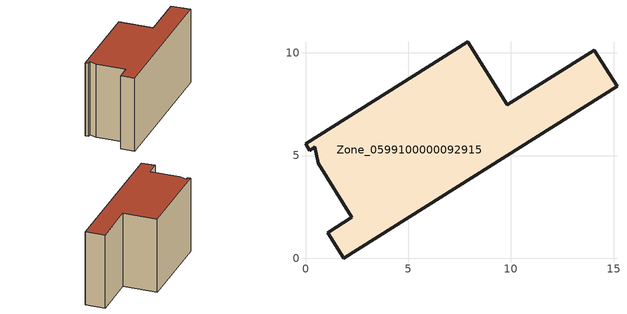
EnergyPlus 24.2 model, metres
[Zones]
Zone_0599100000092915
 floor ground (C_G): 1.08,1.25 2.26,2 0.61,4.61 0.45,5.43 0.21,5.24 0,5.58 7.89,10.54 9.82,7.47 14.05,10.13 15.16,8.37 1.87,0 z0
 wall outside (C_F): 2.26,2 1.08,1.25 1.87,0 15.16,8.37 14.05,10.13 9.82,7.47 7.89,10.54 0,5.58 0.21,5.24 0.45,5.43 0.61,4.61 2.26,2 z0:8.07
 roof outside (C_R): 0.45,5.43 0.61,4.61 2.26,2 1.08,1.25 1.87,0 15.16,8.37 14.05,10.13 9.82,7.47 7.89,10.54 0,5.58 0.21,5.24 z8.07
[BUILDING]
Pand.0599100000092915: North Axis=0; Terrain=City; Loads Convergence Tolerance Value=0.04; Temperature Convergence Tolerance Value=0.4; Solar Distribution=FullExterior; Maximum Number of Warmup Days=25; Minimum Number of Warmup Days=1
[Site:Location]
Rotterdam.The.Hague.AP_ZH_NLD Design_Conditions: Latitude=51.96; Longitude=4.45; Time Zone=1; Elevation=-4.5
[SITE:GROUNDTEMPERATURE:BUILDINGSURFACE]
18, 18, 18, 18, 18, 18, 18, 18, 18, 18, 18, 18
[MATERIAL] Thermal Absorptance=0.9; Solar Absorptance=0.7; Visible Absorptance=0.7
Name | Roughness | Thickness | Conductivity | Density | Specific Heat
G.TI.1975-1991 | MediumSmooth | 0.15 | 0.288461 | 540 | 1210
F.TI.1975-1991 | Rough | 0.3 | 0.230769 | 1920 | 840
R.TI.1975-1991 | MediumRough | 0.2 | 0.153846 | 1500 | 1000
[CONSTRUCTION]
C_G: G.TI.1975-1991
C_F: F.TI.1975-1991
C_R: R.TI.1975-1991
[ZONE]
Zone_0599100000092915: Type=1; Multiplier=1; Ceiling Height=Autocalculate; Volume=Autocalculate; Floor Area=autocalculate; Part of Total Floor Area=Yes
[ZONEINFILTRATION:DESIGNFLOWRATE]
Infil_Zone_0599100000092915: Zone or ZoneList or Space or SpaceList=Zone_0599100000092915; Schedule=AlwaysOn; Design Flow Rate Calculation Method=Flow/Area; Flow Rate per Floor Area=0.003; Constant Term Coefficient=1; Temperature Term Coefficient=0; Velocity Term Coefficient=0; Velocity Squared Term Coefficient=0
[HVACTEMPLATE:ZONE:IDEALLOADSAIRSYSTEM]
Zone_0599100000092915: Maximum Heating Supply Air Temperature=50; Minimum Cooling Supply Air Temperature=13; Maximum Heating Supply Air Humidity Ratio=0.0156; Minimum Cooling Supply Air Humidity Ratio=0.0077; Heating Limit=NoLimit; Cooling Limit=NoLimit; Dehumidification Control Type=ConstantSensibleHeatRatio; Cooling Sensible Heat Ratio=0.7; Dehumidification Setpoint=60; Humidification Control Type=None; Humidification Setpoint=30; Outdoor Air Method=None; Outdoor Air Flow Rate per Person=0.00944; Outdoor Air Flow Rate per Zone Floor Area=0; Outdoor Air Flow Rate per Zone=0; Demand Controlled Ventilation Type=None; Outdoor Air Economizer Type=NoEconomizer; Heat Recovery Type=None; Sensible Heat Recovery Effectiveness=0.7; Latent Heat Recovery Effectiveness=0.65
[ZONECONTROL:THERMOSTAT]
ThermostatControl_Zone_0599100000092915: Zone or ZoneList=Zone_0599100000092915; Control Type Schedule=DualSetpointControlType; Control 1=Thermostat_Zone_0599100000092915; Temperature Difference Between Cutout And Setpoint=0
[THERMOSTATSETPOINT:DUALSETPOINT]
Thermostat_Zone_0599100000092915: Heating Setpoint Temperature Schedule=HeatingSetpoint_Zone_0599100000092915; Cooling Setpoint Temperature Schedule=CoolingSetpoint_Zone_0599100000092915
[SCHEDULE:COMPACT]
HeatingSetpoint_Zone_0599100000092915: Through: 12/31, For: AllDays, Until: 24:00, 21
CoolingSetpoint_Zone_0599100000092915: Through: 12/31, For: AllDays, Until: 24:00, 24
DualSetpointControlType: Through: 12/31, For: AllDays, Until: 24:00, 4
AlwaysOn: Through: 12/31, For: AllDays, Until: 24:00, 1
